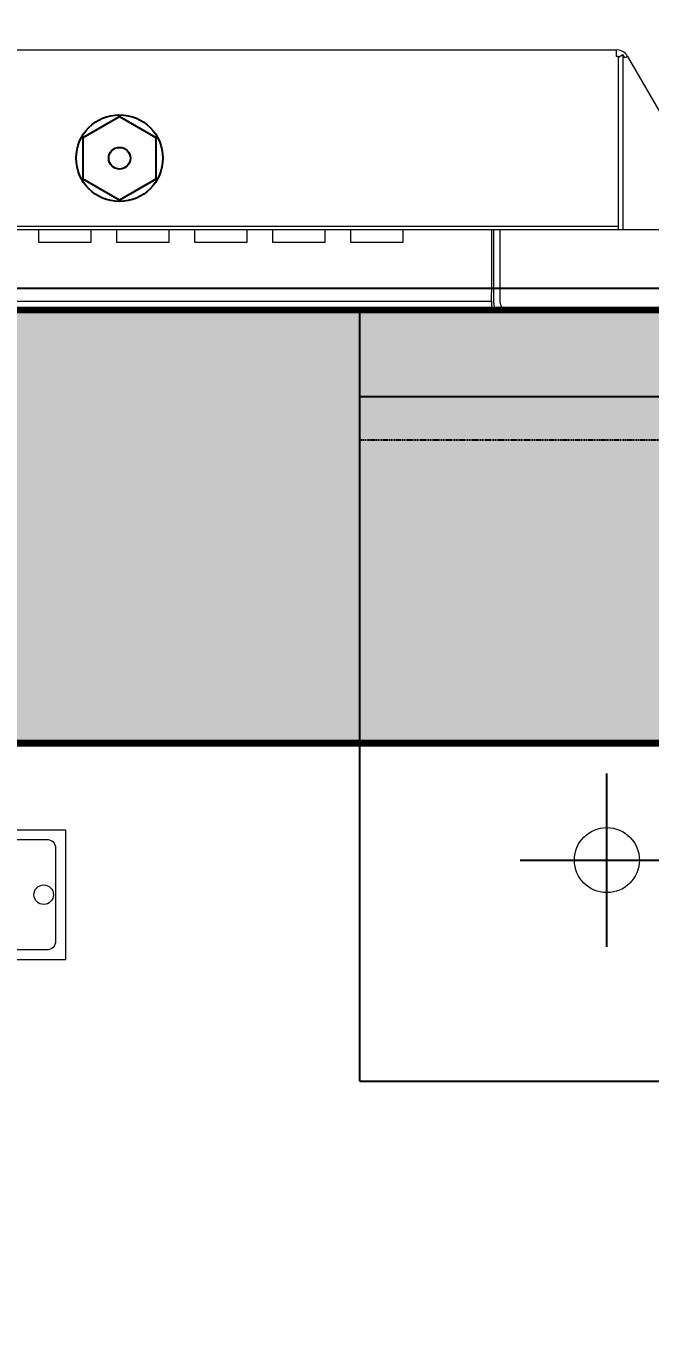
# Model space of a CAD drawing. Header units: millimetres. Extents: x -116965 to 323937, y 291661 to 566926.
# Drawn here: x -42991.2 to -42847.1, y 330205.3 to 330505.1 of the extents above; entities that cross this region are included whole.
import ezdxf

# ---------------------------------------------------------------- set-up
doc = ezdxf.new("R2010")
doc.units = ezdxf.units.MM
doc.header["$PDMODE"] = 35
doc.linetypes.add('HIDDEN', pattern=[0.375, 0.25, -0.125])
doc.layers.get('0').update_dxf_attribs({"lineweight": 18})
doc.layers.add('AM_5', color=3, linetype='Continuous', lineweight=25)
doc.layers.add('Visible (ISO)', color=7, linetype='Continuous', lineweight=50)
for name, color, linetype in [('C00-00-00', 7, 'Continuous'), ('DETAIL', 7, 'Continuous'), ('dien', 2, 'Continuous'), ('DIM', 3, 'Continuous')]:
    doc.layers.add(name, color=color, linetype=linetype)
doc.layers.add('C34-3A-40', color=7, linetype='Continuous', true_color=0x343a40)
doc.layers.add('C62-64-69', color=7, linetype='Continuous', true_color=0x626469)
doc.styles.add('hwTech', font='Cambria.ttf')
doc.styles.add('{18b73a54-fa43-428c-adcb-c1c7bbdf2c84}', font='Simplex.shx')
doc.dimstyles.new('kich thuoc$0', dxfattribs={"dimscale": 2, "dimtxt": 20, "dimasz": 16, "dimexe": 15, "dimexo": 10, "dimgap": 5, "dimtad": 1, "dimdec": 0, "dimzin": 0, "dimdsep": 46, "dimtxsty": '{18b73a54-fa43-428c-adcb-c1c7bbdf2c84}', "dimblk": 'OPEN30', "dimcen": 0.09, "dimclrd": 3, "dimclre": 3, "dimclrt": 3, "dimadec": 0, "dimazin": 0, "dimtfac": 1, "dimtdec": 0, "dimtofl": 0, "dimtmove": 0, "dimatfit": 3, "dimldrblk": 'OPEN30', "dimfxl": 1, "dimtolj": 1, "dimtzin": 0, "dimarcsym": 0})

# ---------------------------------------------------------------- blocks, each defined once
blk = doc.blocks.new('bw4000-3')
blk.add_circle((98428.55, 361613.91), 7.5)
at = {"layer": 'DETAIL'}
for p, q in [((97838.55, 361745.91), (98568.55, 361745.91)), ((97838.55, 361740.91), (98568.55, 361740.91)), ((98371.55, 361562.91), (98371.55, 361740.91)), ((98371.55, 361720.91), (98485.55, 361720.91)), ((98371.55, 361562.91), (98485.55, 361562.91))]:
    blk.add_line(p, q, dxfattribs=at)
at = {"layer": 'DETAIL', "color": 7, "linetype": 'HIDDEN'}
blk.add_line((98371.55, 361710.91), (98485.55, 361710.91), dxfattribs=at)
at = {"layer": 'DETAIL', "color": 7}
blk.add_lwpolyline([(98324.43, 361780.71), (98324.43, 361771.03), (98316.05, 361766.2), (98307.67, 361771.03), (98307.67, 361780.71), (98316.05, 361785.55)], close=True, dxfattribs=at)
for radius in [10, 2.5]:
    blk.add_circle((98316.05, 361775.91), radius, dxfattribs=at)
at = {"layer": 'DIM'}
for p, q in [((98428.55, 361593.91), (98428.55, 361633.91)), ((98408.55, 361613.91), (98448.55, 361613.91))]:
    blk.add_line(p, q, dxfattribs=at)
blk = doc.blocks.new('SV-F')
at = {"lineweight": 13}
blk.add_line((201, 0), (-201, 0), dxfattribs=at)
at = {"layer": 'Visible (ISO)', "lineweight": 13}
for p, q in [((-226.27, 60), (226.27, 60)), ((226.27, 60), (226.27, 58.5)), ((226.68, 58.5), (226.27, 58.5)), ((226.68, 58.5), (226.68, 19.3)), ((226.82, 58.32), (227.8, 58.89)), ((226.82, 18.55), (226.82, 58.32)), ((228.23, 58.13), (227.8, 58.89)), ((227.8, 58.89), (227.8, 18.55)), ((228.7, 58.41), (228.79, 58.46)), ((228.87, 58.5), (228.79, 58.46)), ((228.87, 58.5), (251.5, 19.3)), ((-226.68, 19.3), (226.68, 19.3)), ((-226.68, 18.55), (226.68, 18.55)), ((93, 15.5), (93, 18.55)), ((105, 18.55), (105, 15.5)), ((111, 15.5), (111, 18.55)), ((123, 18.55), (123, 15.5)), ((129, 15.5), (129, 18.55)), ((141, 18.55), (141, 15.5)), ((147, 15.5), (147, 18.55)), ((159, 18.55), (159, 15.5)), ((165, 15.5), (165, 18.55)), ((177, 18.55), (177, 15.5)), ((197.5, 18.55), (197.5, 4)), ((198, 1.5), (198, 18.55)), ((199.5, 1.5), (199.5, 18.55)), ((226.68, 19.3), (226.68, 18.55)), ((226.82, 18.55), (227.8, 18.55)), ((227.8, 18.55), (250.2, 18.55)), ((105, 15.5), (93, 15.5)), ((123, 15.5), (111, 15.5)), ((141, 15.5), (129, 15.5)), ((159, 15.5), (147, 15.5)), ((177, 15.5), (165, 15.5)), ((197.5, 2), (197.5, 4)), ((-197.5, 2), (197.5, 2)), ((197.5, 2), (197.5, 0))]:
    blk.add_line(p, q, dxfattribs=at)
for centre, radius, start, end in [((226.27, 57), 3, 43.6743, 90), ((226.27, 57), 1.5, 65.3967, 74.1598), ((226.27, 57), 3, 30, 43.6743), ((201, 1.5), 3, 180, 210), ((201, 1.5), 1.5, 180, 270)]:
    blk.add_arc(centre, radius, start, end, dxfattribs=at)
for points in [[(228.56, 58.32), (228.47, 58.27), (228.36, 58.21), (228.23, 58.13)], [(228.7, 58.41), (228.66, 58.38), (228.61, 58.35), (228.56, 58.32)]]:
    blk.add_open_spline(points, degree=3, dxfattribs=at)
blk = doc.blocks.new('_Open30')
at = {"color": 0, "linetype": 'ByBlock', "lineweight": -2}
for p, q in [((-1, 0.2679), (0, 0)), ((0, 0), (-1, -0.2679)), ((0, 0), (-1, 0))]:
    blk.add_line(p, q, dxfattribs=at)
blk = doc.blocks.new('*D1821')
at = {"layer": 'AM_5', "color": 3, "lineweight": -2, "transparency": 16777216}
for p, q in [((-43432.34, 330459.51), (-43432.34, 330844.43)), ((-42732.34, 330459.51), (-42732.34, 330844.43)), ((-43402.34, 330814.43), (-42762.34, 330814.43))]:
    blk.add_line(p, q, dxfattribs=at)
at = {"layer": 'Defpoints', "color": 0, "lineweight": -3, "transparency": 16777216}
for p in [(-42732.34, 330814.43), (-43432.34, 330439.51), (-42732.34, 330439.51)]:
    blk.add_point(p, dxfattribs=at)
at = {"layer": 'AM_5', "color": 3, "lineweight": -2, "transparency": 16777216, "xscale": 30, "yscale": 30, "zscale": 30, "rotation": 180}
blk.add_blockref('_Open30', (-43432.34, 330814.43), dxfattribs=at)
at = {"layer": 'AM_5', "color": 3, "lineweight": -2, "transparency": 16777216, "xscale": 30, "yscale": 30, "zscale": 30}
blk.add_blockref('_Open30', (-42732.34, 330814.43), dxfattribs=at)
at = {"layer": 'AM_5', "color": 3, "transparency": 16777216, "insert": (-43082.34, 330844.43), "char_height": 40, "attachment_point": 5, "style": '{18b73a54-fa43-428c-adcb-c1c7bbdf2c84}'}
blk.add_mtext('\\A1;700', dxfattribs=at)
blk = doc.blocks.new('QƯEQWQWEQWE')
at = {"color": 0, "lineweight": 13, "ltscale": 100}
blk.add_lwpolyline([(60414.52, 346788.3), (60214.52, 346788.3), (60214.52, 346818.3), (60414.52, 346818.3)], close=True, dxfattribs=at)
blk.add_lwpolyline([(60410.27, 346790.55), (60218.77, 346790.55, -0.414214), (60216.77, 346792.55), (60216.77, 346814.06, -0.414214), (60218.77, 346816.06), (60410.27, 346816.06, -0.414214), (60412.27, 346814.06), (60412.27, 346792.55, -0.414214)], format="xyb", close=True, dxfattribs=at)
at = {"color": 7}
for centre in [(60219.52, 346803.3), (60409.52, 346803.3)]:
    blk.add_circle(centre, 2.25, dxfattribs=at)
at = {"lineweight": -3, "ltscale": 5, "insert": (60314.57, 346808.64), "char_height": 7.5, "attachment_point": 5, "style": 'hwTech'}
blk.add_mtext_dynamic_manual_height_columns('COLUMN NUMBER', width=145.0456, gutter_width=12, heights=[0], dxfattribs=at)
at = {"layer": 'dien', "color": 6, "linetype": 'Continuous', "lineweight": 30, "insert": (60314.57, 346799.61), "char_height": 15, "width": 248.9403, "attachment_point": 5, "style": 'hwTech'}
blk.add_mtext('{\\H0.3667x;3P4W - 400/230VAC} ', dxfattribs=at)

msp = doc.modelspace()

# ---------------------------------------------------------------- hatches: boundary and pattern name
at = {"layer": 'C34-3A-40'}
h = msp.add_hatch(color=256, dxfattribs=at)
h.dxf.hatch_style = 2
h.paths.add_polyline_path([(-43432.016177, 330439.556236), (-42732.113883, 330439.556236), (-42732.113883, 330339.570192), (-43432.016177, 330339.570192)])
at = {"layer": 'C62-64-69'}
h = msp.add_hatch(color=256, dxfattribs=at)
h.dxf.hatch_style = 2
h.paths.add_polyline_path([(-43016.074243, 330430.557493), (-42984.078708, 330430.557493), (-42984.078708, 330423.558467), (-43016.074243, 330423.558467)])
h = msp.add_hatch(color=256, dxfattribs=at)
h.dxf.hatch_style = 2
h.paths.add_polyline_path([(-42984.078708, 330430.557493), (-42952.083177, 330430.557493), (-42952.083177, 330423.558467), (-42984.078708, 330423.558467)])
h = msp.add_hatch(color=256, dxfattribs=at)
h.dxf.hatch_style = 2
h.paths.add_polyline_path([(-42984.078708, 330430.557493), (-42952.083177, 330430.557493), (-42952.083177, 330423.558467), (-42984.078708, 330423.558467)])
h = msp.add_hatch(color=256, dxfattribs=at)
h.dxf.hatch_style = 2
h.paths.add_polyline_path([(-42952.083177, 330430.557493), (-42920.087643, 330430.557493), (-42920.087643, 330423.558467), (-42952.083177, 330423.558467)])
h = msp.add_hatch(color=256, dxfattribs=at)
h.dxf.hatch_style = 2
h.paths.add_polyline_path([(-42952.083177, 330430.557493), (-42920.087643, 330430.557493), (-42920.087643, 330423.558467), (-42952.083177, 330423.558467)])
h = msp.add_hatch(color=256, dxfattribs=at)
h.dxf.hatch_style = 2
h.paths.add_polyline_path([(-42920.087643, 330430.557493), (-42888.092108, 330430.557493), (-42888.092108, 330423.558467), (-42920.087643, 330423.558467)])
h = msp.add_hatch(color=256, dxfattribs=at)
h.dxf.hatch_style = 2
h.paths.add_polyline_path([(-42920.087643, 330430.557493), (-42888.092108, 330430.557493), (-42888.092108, 330423.558467), (-42920.087643, 330423.558467)])
h = msp.add_hatch(color=256, dxfattribs=at)
h.dxf.hatch_style = 2
h.paths.add_polyline_path([(-42888.092108, 330430.557493), (-42856.096577, 330430.557493), (-42856.096577, 330423.558467), (-42888.092108, 330423.558467)])
h = msp.add_hatch(color=256, dxfattribs=at)
h.dxf.hatch_style = 2
h.paths.add_polyline_path([(-42888.092108, 330430.557493), (-42856.096577, 330430.557493), (-42856.096577, 330423.558467), (-42888.092108, 330423.558467)])
h = msp.add_hatch(color=256, dxfattribs=at)
h.dxf.hatch_style = 2
h.paths.add_polyline_path([(-42856.096577, 330430.557493), (-42824.101043, 330430.557493), (-42824.101043, 330423.558467), (-42856.096577, 330423.558467)])
h = msp.add_hatch(color=256, dxfattribs=at)
h.dxf.hatch_style = 2
h.paths.add_polyline_path([(-43016.074243, 330423.558467), (-42984.078708, 330423.558467), (-42984.078708, 330421.558749), (-43016.074243, 330421.558749)])
h = msp.add_hatch(color=256, dxfattribs=at)
h.dxf.hatch_style = 2
h.paths.add_polyline_path([(-43016.074243, 330421.558749), (-42984.078708, 330421.558749), (-42984.078708, 330414.559723), (-43016.074243, 330414.559723)])
h = msp.add_hatch(color=256, dxfattribs=at)
h.dxf.hatch_style = 2
h.paths.add_polyline_path([(-42984.078708, 330423.558467), (-42952.083177, 330423.558467), (-42952.083177, 330421.558749), (-42984.078708, 330421.558749)])
h = msp.add_hatch(color=256, dxfattribs=at)
h.dxf.hatch_style = 2
h.paths.add_polyline_path([(-42984.078708, 330423.558467), (-42952.083177, 330423.558467), (-42952.083177, 330421.558749), (-42984.078708, 330421.558749)])
h = msp.add_hatch(color=256, dxfattribs=at)
h.dxf.hatch_style = 2
h.paths.add_polyline_path([(-42984.078708, 330421.558749), (-42952.083177, 330421.558749), (-42952.083177, 330414.559723), (-42984.078708, 330414.559723)])
h = msp.add_hatch(color=256, dxfattribs=at)
h.dxf.hatch_style = 2
h.paths.add_polyline_path([(-42984.078708, 330421.558749), (-42952.083177, 330421.558749), (-42952.083177, 330414.559723), (-42984.078708, 330414.559723)])
h = msp.add_hatch(color=256, dxfattribs=at)
h.dxf.hatch_style = 2
h.paths.add_polyline_path([(-42952.083177, 330423.558467), (-42920.087643, 330423.558467), (-42920.087643, 330421.558749), (-42952.083177, 330421.558749)])
h = msp.add_hatch(color=256, dxfattribs=at)
h.dxf.hatch_style = 2
h.paths.add_polyline_path([(-42952.083177, 330423.558467), (-42920.087643, 330423.558467), (-42920.087643, 330421.558749), (-42952.083177, 330421.558749)])
h = msp.add_hatch(color=256, dxfattribs=at)
h.dxf.hatch_style = 2
h.paths.add_polyline_path([(-42952.083177, 330421.558749), (-42920.087643, 330421.558749), (-42920.087643, 330414.559723), (-42952.083177, 330414.559723)])
h = msp.add_hatch(color=256, dxfattribs=at)
h.dxf.hatch_style = 2
h.paths.add_polyline_path([(-42952.083177, 330421.558749), (-42920.087643, 330421.558749), (-42920.087643, 330414.559723), (-42952.083177, 330414.559723)])
h = msp.add_hatch(color=256, dxfattribs=at)
h.dxf.hatch_style = 2
h.paths.add_polyline_path([(-42920.087643, 330423.558467), (-42888.092108, 330423.558467), (-42888.092108, 330421.558749), (-42920.087643, 330421.558749)])
h = msp.add_hatch(color=256, dxfattribs=at)
h.dxf.hatch_style = 2
h.paths.add_polyline_path([(-42920.087643, 330423.558467), (-42888.092108, 330423.558467), (-42888.092108, 330421.558749), (-42920.087643, 330421.558749)])
h = msp.add_hatch(color=256, dxfattribs=at)
h.dxf.hatch_style = 2
h.paths.add_polyline_path([(-42920.087643, 330421.558749), (-42888.092108, 330421.558749), (-42888.092108, 330414.559723), (-42920.087643, 330414.559723)])
h = msp.add_hatch(color=256, dxfattribs=at)
h.dxf.hatch_style = 2
h.paths.add_polyline_path([(-42920.087643, 330421.558749), (-42888.092108, 330421.558749), (-42888.092108, 330414.559723), (-42920.087643, 330414.559723)])
h = msp.add_hatch(color=256, dxfattribs=at)
h.dxf.hatch_style = 2
h.paths.add_polyline_path([(-42888.092108, 330423.558467), (-42856.096577, 330423.558467), (-42856.096577, 330421.558749), (-42888.092108, 330421.558749)])
h = msp.add_hatch(color=256, dxfattribs=at)
h.dxf.hatch_style = 2
h.paths.add_polyline_path([(-42888.092108, 330423.558467), (-42856.096577, 330423.558467), (-42856.096577, 330421.558749), (-42888.092108, 330421.558749)])
h = msp.add_hatch(color=256, dxfattribs=at)
h.dxf.hatch_style = 2
h.paths.add_polyline_path([(-42888.092108, 330421.558749), (-42856.096577, 330421.558749), (-42856.096577, 330414.559723), (-42888.092108, 330414.559723)])
h = msp.add_hatch(color=256, dxfattribs=at)
h.dxf.hatch_style = 2
h.paths.add_polyline_path([(-42888.092108, 330421.558749), (-42856.096577, 330421.558749), (-42856.096577, 330414.559723), (-42888.092108, 330414.559723)])
h = msp.add_hatch(color=256, dxfattribs=at)
h.dxf.hatch_style = 2
h.paths.add_polyline_path([(-42856.096577, 330423.558467), (-42824.101043, 330423.558467), (-42824.101043, 330421.558749), (-42856.096577, 330421.558749)])
h = msp.add_hatch(color=256, dxfattribs=at)
h.dxf.hatch_style = 2
h.paths.add_polyline_path([(-42856.096577, 330421.558749), (-42824.101043, 330421.558749), (-42824.101043, 330414.559723), (-42856.096577, 330414.559723)])
h = msp.add_hatch(color=256, dxfattribs=at)
h.dxf.hatch_style = 2
h.paths.add_polyline_path([(-43016.074243, 330414.559723), (-42984.078708, 330414.559723), (-42984.078708, 330412.560005), (-43016.074243, 330412.560005)])
h = msp.add_hatch(color=256, dxfattribs=at)
h.dxf.hatch_style = 2
h.paths.add_polyline_path([(-43016.074243, 330412.560005), (-42984.078708, 330412.560005), (-42984.078708, 330405.56098), (-43016.074243, 330405.56098)])
h = msp.add_hatch(color=256, dxfattribs=at)
h.dxf.hatch_style = 2
h.paths.add_polyline_path([(-42984.078708, 330414.559723), (-42952.083177, 330414.559723), (-42952.083177, 330412.560005), (-42984.078708, 330412.560005)])
h = msp.add_hatch(color=256, dxfattribs=at)
h.dxf.hatch_style = 2
h.paths.add_polyline_path([(-42984.078708, 330414.559723), (-42952.083177, 330414.559723), (-42952.083177, 330412.560005), (-42984.078708, 330412.560005)])
h = msp.add_hatch(color=256, dxfattribs=at)
h.dxf.hatch_style = 2
h.paths.add_polyline_path([(-42984.078708, 330412.560005), (-42952.083177, 330412.560005), (-42952.083177, 330405.56098), (-42984.078708, 330405.56098)])
h = msp.add_hatch(color=256, dxfattribs=at)
h.dxf.hatch_style = 2
h.paths.add_polyline_path([(-42984.078708, 330412.560005), (-42952.083177, 330412.560005), (-42952.083177, 330405.56098), (-42984.078708, 330405.56098)])
h = msp.add_hatch(color=256, dxfattribs=at)
h.dxf.hatch_style = 2
h.paths.add_polyline_path([(-42952.083177, 330414.559723), (-42920.087643, 330414.559723), (-42920.087643, 330412.560005), (-42952.083177, 330412.560005)])
h = msp.add_hatch(color=256, dxfattribs=at)
h.dxf.hatch_style = 2
h.paths.add_polyline_path([(-42952.083177, 330414.559723), (-42920.087643, 330414.559723), (-42920.087643, 330412.560005), (-42952.083177, 330412.560005)])
h = msp.add_hatch(color=256, dxfattribs=at)
h.dxf.hatch_style = 2
h.paths.add_polyline_path([(-42952.083177, 330412.560005), (-42920.087643, 330412.560005), (-42920.087643, 330405.56098), (-42952.083177, 330405.56098)])
h = msp.add_hatch(color=256, dxfattribs=at)
h.dxf.hatch_style = 2
h.paths.add_polyline_path([(-42952.083177, 330412.560005), (-42920.087643, 330412.560005), (-42920.087643, 330405.56098), (-42952.083177, 330405.56098)])
h = msp.add_hatch(color=256, dxfattribs=at)
h.dxf.hatch_style = 2
h.paths.add_polyline_path([(-42920.087643, 330414.559723), (-42888.092108, 330414.559723), (-42888.092108, 330412.560005), (-42920.087643, 330412.560005)])
h = msp.add_hatch(color=256, dxfattribs=at)
h.dxf.hatch_style = 2
h.paths.add_polyline_path([(-42920.087643, 330414.559723), (-42888.092108, 330414.559723), (-42888.092108, 330412.560005), (-42920.087643, 330412.560005)])
h = msp.add_hatch(color=256, dxfattribs=at)
h.dxf.hatch_style = 2
h.paths.add_polyline_path([(-42920.087643, 330412.560005), (-42888.092108, 330412.560005), (-42888.092108, 330405.56098), (-42920.087643, 330405.56098)])
h = msp.add_hatch(color=256, dxfattribs=at)
h.dxf.hatch_style = 2
h.paths.add_polyline_path([(-42920.087643, 330412.560005), (-42888.092108, 330412.560005), (-42888.092108, 330405.56098), (-42920.087643, 330405.56098)])
h = msp.add_hatch(color=256, dxfattribs=at)
h.dxf.hatch_style = 2
h.paths.add_polyline_path([(-42888.092108, 330414.559723), (-42856.096577, 330414.559723), (-42856.096577, 330412.560005), (-42888.092108, 330412.560005)])
h = msp.add_hatch(color=256, dxfattribs=at)
h.dxf.hatch_style = 2
h.paths.add_polyline_path([(-42888.092108, 330414.559723), (-42856.096577, 330414.559723), (-42856.096577, 330412.560005), (-42888.092108, 330412.560005)])
h = msp.add_hatch(color=256, dxfattribs=at)
h.dxf.hatch_style = 2
h.paths.add_polyline_path([(-42888.092108, 330412.560005), (-42856.096577, 330412.560005), (-42856.096577, 330405.56098), (-42888.092108, 330405.56098)])
h = msp.add_hatch(color=256, dxfattribs=at)
h.dxf.hatch_style = 2
h.paths.add_polyline_path([(-42888.092108, 330412.560005), (-42856.096577, 330412.560005), (-42856.096577, 330405.56098), (-42888.092108, 330405.56098)])
h = msp.add_hatch(color=256, dxfattribs=at)
h.dxf.hatch_style = 2
h.paths.add_polyline_path([(-42856.096577, 330414.559723), (-42824.101043, 330414.559723), (-42824.101043, 330412.560005), (-42856.096577, 330412.560005)])
h = msp.add_hatch(color=256, dxfattribs=at)
h.dxf.hatch_style = 2
h.paths.add_polyline_path([(-42856.096577, 330412.560005), (-42824.101043, 330412.560005), (-42824.101043, 330405.56098), (-42856.096577, 330405.56098)])
h = msp.add_hatch(color=256, dxfattribs=at)
h.dxf.hatch_style = 2
h.paths.add_polyline_path([(-43016.074243, 330405.56098), (-42984.078708, 330405.56098), (-42984.078708, 330403.561261), (-43016.074243, 330403.561261)])
h = msp.add_hatch(color=256, dxfattribs=at)
h.dxf.hatch_style = 2
h.paths.add_polyline_path([(-43016.074243, 330403.561261), (-42984.078708, 330403.561261), (-42984.078708, 330396.562236), (-43016.074243, 330396.562236)])
h = msp.add_hatch(color=256, dxfattribs=at)
h.dxf.hatch_style = 2
h.paths.add_polyline_path([(-42984.078708, 330405.56098), (-42952.083177, 330405.56098), (-42952.083177, 330403.561261), (-42984.078708, 330403.561261)])
h = msp.add_hatch(color=256, dxfattribs=at)
h.dxf.hatch_style = 2
h.paths.add_polyline_path([(-42984.078708, 330405.56098), (-42952.083177, 330405.56098), (-42952.083177, 330403.561261), (-42984.078708, 330403.561261)])
h = msp.add_hatch(color=256, dxfattribs=at)
h.dxf.hatch_style = 2
h.paths.add_polyline_path([(-42984.078708, 330403.561261), (-42952.083177, 330403.561261), (-42952.083177, 330396.562236), (-42984.078708, 330396.562236)])
h = msp.add_hatch(color=256, dxfattribs=at)
h.dxf.hatch_style = 2
h.paths.add_polyline_path([(-42984.078708, 330403.561261), (-42952.083177, 330403.561261), (-42952.083177, 330396.562236), (-42984.078708, 330396.562236)])
h = msp.add_hatch(color=256, dxfattribs=at)
h.dxf.hatch_style = 2
h.paths.add_polyline_path([(-42952.083177, 330405.56098), (-42920.087643, 330405.56098), (-42920.087643, 330403.561261), (-42952.083177, 330403.561261)])
h = msp.add_hatch(color=256, dxfattribs=at)
h.dxf.hatch_style = 2
h.paths.add_polyline_path([(-42952.083177, 330405.56098), (-42920.087643, 330405.56098), (-42920.087643, 330403.561261), (-42952.083177, 330403.561261)])
h = msp.add_hatch(color=256, dxfattribs=at)
h.dxf.hatch_style = 2
h.paths.add_polyline_path([(-42952.083177, 330403.561261), (-42920.087643, 330403.561261), (-42920.087643, 330396.562236), (-42952.083177, 330396.562236)])
h = msp.add_hatch(color=256, dxfattribs=at)
h.dxf.hatch_style = 2
h.paths.add_polyline_path([(-42952.083177, 330403.561261), (-42920.087643, 330403.561261), (-42920.087643, 330396.562236), (-42952.083177, 330396.562236)])
h = msp.add_hatch(color=256, dxfattribs=at)
h.dxf.hatch_style = 2
h.paths.add_polyline_path([(-42920.087643, 330405.56098), (-42888.092108, 330405.56098), (-42888.092108, 330403.561261), (-42920.087643, 330403.561261)])
h = msp.add_hatch(color=256, dxfattribs=at)
h.dxf.hatch_style = 2
h.paths.add_polyline_path([(-42920.087643, 330405.56098), (-42888.092108, 330405.56098), (-42888.092108, 330403.561261), (-42920.087643, 330403.561261)])
h = msp.add_hatch(color=256, dxfattribs=at)
h.dxf.hatch_style = 2
h.paths.add_polyline_path([(-42920.087643, 330403.561261), (-42888.092108, 330403.561261), (-42888.092108, 330396.562236), (-42920.087643, 330396.562236)])
h = msp.add_hatch(color=256, dxfattribs=at)
h.dxf.hatch_style = 2
h.paths.add_polyline_path([(-42920.087643, 330403.561261), (-42888.092108, 330403.561261), (-42888.092108, 330396.562236), (-42920.087643, 330396.562236)])
h = msp.add_hatch(color=256, dxfattribs=at)
h.dxf.hatch_style = 2
h.paths.add_polyline_path([(-42888.092108, 330405.56098), (-42856.096577, 330405.56098), (-42856.096577, 330403.561261), (-42888.092108, 330403.561261)])
h = msp.add_hatch(color=256, dxfattribs=at)
h.dxf.hatch_style = 2
h.paths.add_polyline_path([(-42888.092108, 330405.56098), (-42856.096577, 330405.56098), (-42856.096577, 330403.561261), (-42888.092108, 330403.561261)])
h = msp.add_hatch(color=256, dxfattribs=at)
h.dxf.hatch_style = 2
h.paths.add_polyline_path([(-42888.092108, 330403.561261), (-42856.096577, 330403.561261), (-42856.096577, 330396.562236), (-42888.092108, 330396.562236)])
h = msp.add_hatch(color=256, dxfattribs=at)
h.dxf.hatch_style = 2
h.paths.add_polyline_path([(-42888.092108, 330403.561261), (-42856.096577, 330403.561261), (-42856.096577, 330396.562236), (-42888.092108, 330396.562236)])
h = msp.add_hatch(color=256, dxfattribs=at)
h.dxf.hatch_style = 2
h.paths.add_polyline_path([(-42856.096577, 330405.56098), (-42824.101043, 330405.56098), (-42824.101043, 330403.561261), (-42856.096577, 330403.561261)])
h = msp.add_hatch(color=256, dxfattribs=at)
h.dxf.hatch_style = 2
h.paths.add_polyline_path([(-42856.096577, 330403.561261), (-42824.101043, 330403.561261), (-42824.101043, 330396.562236), (-42856.096577, 330396.562236)])
h = msp.add_hatch(color=256, dxfattribs=at)
h.dxf.hatch_style = 2
h.paths.add_polyline_path([(-43016.074243, 330396.562236), (-42984.078708, 330396.562236), (-42984.078708, 330394.562518), (-43016.074243, 330394.562518)])
h = msp.add_hatch(color=256, dxfattribs=at)
h.dxf.hatch_style = 2
h.paths.add_polyline_path([(-43016.074243, 330394.562518), (-42984.078708, 330394.562518), (-42984.078708, 330387.563492), (-43016.074243, 330387.563492)])
h = msp.add_hatch(color=256, dxfattribs=at)
h.dxf.hatch_style = 2
h.paths.add_polyline_path([(-42984.078708, 330396.562236), (-42952.083177, 330396.562236), (-42952.083177, 330394.562518), (-42984.078708, 330394.562518)])
h = msp.add_hatch(color=256, dxfattribs=at)
h.dxf.hatch_style = 2
h.paths.add_polyline_path([(-42984.078708, 330396.562236), (-42952.083177, 330396.562236), (-42952.083177, 330394.562518), (-42984.078708, 330394.562518)])
h = msp.add_hatch(color=256, dxfattribs=at)
h.dxf.hatch_style = 2
h.paths.add_polyline_path([(-42984.078708, 330394.562518), (-42952.083177, 330394.562518), (-42952.083177, 330387.563492), (-42984.078708, 330387.563492)])
h = msp.add_hatch(color=256, dxfattribs=at)
h.dxf.hatch_style = 2
h.paths.add_polyline_path([(-42984.078708, 330394.562518), (-42952.083177, 330394.562518), (-42952.083177, 330387.563492), (-42984.078708, 330387.563492)])
h = msp.add_hatch(color=256, dxfattribs=at)
h.dxf.hatch_style = 2
h.paths.add_polyline_path([(-42952.083177, 330396.562236), (-42920.087643, 330396.562236), (-42920.087643, 330394.562518), (-42952.083177, 330394.562518)])
h = msp.add_hatch(color=256, dxfattribs=at)
h.dxf.hatch_style = 2
h.paths.add_polyline_path([(-42952.083177, 330396.562236), (-42920.087643, 330396.562236), (-42920.087643, 330394.562518), (-42952.083177, 330394.562518)])
h = msp.add_hatch(color=256, dxfattribs=at)
h.dxf.hatch_style = 2
h.paths.add_polyline_path([(-42952.083177, 330394.562518), (-42920.087643, 330394.562518), (-42920.087643, 330387.563492), (-42952.083177, 330387.563492)])
h = msp.add_hatch(color=256, dxfattribs=at)
h.dxf.hatch_style = 2
h.paths.add_polyline_path([(-42952.083177, 330394.562518), (-42920.087643, 330394.562518), (-42920.087643, 330387.563492), (-42952.083177, 330387.563492)])
h = msp.add_hatch(color=256, dxfattribs=at)
h.dxf.hatch_style = 2
h.paths.add_polyline_path([(-42920.087643, 330396.562236), (-42888.092108, 330396.562236), (-42888.092108, 330394.562518), (-42920.087643, 330394.562518)])
h = msp.add_hatch(color=256, dxfattribs=at)
h.dxf.hatch_style = 2
h.paths.add_polyline_path([(-42920.087643, 330396.562236), (-42888.092108, 330396.562236), (-42888.092108, 330394.562518), (-42920.087643, 330394.562518)])
h = msp.add_hatch(color=256, dxfattribs=at)
h.dxf.hatch_style = 2
h.paths.add_polyline_path([(-42920.087643, 330394.562518), (-42888.092108, 330394.562518), (-42888.092108, 330387.563492), (-42920.087643, 330387.563492)])
h = msp.add_hatch(color=256, dxfattribs=at)
h.dxf.hatch_style = 2
h.paths.add_polyline_path([(-42920.087643, 330394.562518), (-42888.092108, 330394.562518), (-42888.092108, 330387.563492), (-42920.087643, 330387.563492)])
h = msp.add_hatch(color=256, dxfattribs=at)
h.dxf.hatch_style = 2
h.paths.add_polyline_path([(-42888.092108, 330396.562236), (-42856.096577, 330396.562236), (-42856.096577, 330394.562518), (-42888.092108, 330394.562518)])
h = msp.add_hatch(color=256, dxfattribs=at)
h.dxf.hatch_style = 2
h.paths.add_polyline_path([(-42888.092108, 330396.562236), (-42856.096577, 330396.562236), (-42856.096577, 330394.562518), (-42888.092108, 330394.562518)])
h = msp.add_hatch(color=256, dxfattribs=at)
h.dxf.hatch_style = 2
h.paths.add_polyline_path([(-42888.092108, 330394.562518), (-42856.096577, 330394.562518), (-42856.096577, 330387.563492), (-42888.092108, 330387.563492)])
h = msp.add_hatch(color=256, dxfattribs=at)
h.dxf.hatch_style = 2
h.paths.add_polyline_path([(-42888.092108, 330394.562518), (-42856.096577, 330394.562518), (-42856.096577, 330387.563492), (-42888.092108, 330387.563492)])
h = msp.add_hatch(color=256, dxfattribs=at)
h.dxf.hatch_style = 2
h.paths.add_polyline_path([(-42856.096577, 330396.562236), (-42824.101043, 330396.562236), (-42824.101043, 330394.562518), (-42856.096577, 330394.562518)])
h = msp.add_hatch(color=256, dxfattribs=at)
h.dxf.hatch_style = 2
h.paths.add_polyline_path([(-42856.096577, 330394.562518), (-42824.101043, 330394.562518), (-42824.101043, 330387.563492), (-42856.096577, 330387.563492)])
h = msp.add_hatch(color=256, dxfattribs=at)
h.dxf.hatch_style = 2
h.paths.add_polyline_path([(-43016.074243, 330387.563492), (-42984.078708, 330387.563492), (-42984.078708, 330385.563774), (-43016.074243, 330385.563774)])
h = msp.add_hatch(color=256, dxfattribs=at)
h.dxf.hatch_style = 2
h.paths.add_polyline_path([(-42984.078708, 330387.563492), (-42952.083177, 330387.563492), (-42952.083177, 330385.563774), (-42984.078708, 330385.563774)])
h = msp.add_hatch(color=256, dxfattribs=at)
h.dxf.hatch_style = 2
h.paths.add_polyline_path([(-42984.078708, 330387.563492), (-42952.083177, 330387.563492), (-42952.083177, 330385.563774), (-42984.078708, 330385.563774)])
h = msp.add_hatch(color=256, dxfattribs=at)
h.dxf.hatch_style = 2
h.paths.add_polyline_path([(-42952.083177, 330387.563492), (-42920.087643, 330387.563492), (-42920.087643, 330385.563774), (-42952.083177, 330385.563774)])
h = msp.add_hatch(color=256, dxfattribs=at)
h.dxf.hatch_style = 2
h.paths.add_polyline_path([(-42952.083177, 330387.563492), (-42920.087643, 330387.563492), (-42920.087643, 330385.563774), (-42952.083177, 330385.563774)])
h = msp.add_hatch(color=256, dxfattribs=at)
h.dxf.hatch_style = 2
h.paths.add_polyline_path([(-42920.087643, 330387.563492), (-42888.092108, 330387.563492), (-42888.092108, 330385.563774), (-42920.087643, 330385.563774)])
h = msp.add_hatch(color=256, dxfattribs=at)
h.dxf.hatch_style = 2
h.paths.add_polyline_path([(-42920.087643, 330387.563492), (-42888.092108, 330387.563492), (-42888.092108, 330385.563774), (-42920.087643, 330385.563774)])
h = msp.add_hatch(color=256, dxfattribs=at)
h.dxf.hatch_style = 2
h.paths.add_polyline_path([(-42888.092108, 330387.563492), (-42856.096577, 330387.563492), (-42856.096577, 330385.563774), (-42888.092108, 330385.563774)])
h = msp.add_hatch(color=256, dxfattribs=at)
h.dxf.hatch_style = 2
h.paths.add_polyline_path([(-42888.092108, 330387.563492), (-42856.096577, 330387.563492), (-42856.096577, 330385.563774), (-42888.092108, 330385.563774)])
h = msp.add_hatch(color=256, dxfattribs=at)
h.dxf.hatch_style = 2
h.paths.add_polyline_path([(-42856.096577, 330387.563492), (-42824.101043, 330387.563492), (-42824.101043, 330385.563774), (-42856.096577, 330385.563774)])

# ---------------------------------------------------------------- linework, layer by layer
at = {"layer": 'C00-00-00', "lineweight": 211}
for points in [[(-43432.016177, 330439.556236), (-42732.113883, 330439.556236), (-42732.113883, 328239.863317), (-43432.016177, 328239.863317)], [(-43432.016177, 330439.556236), (-42732.113883, 330439.556236), (-42732.113883, 330339.570192), (-43432.016177, 330339.570192)]]:
    msp.add_lwpolyline(points, close=True, dxfattribs=at)
at = {"layer": 'C00-00-00', "lineweight": 100}
msp.add_lwpolyline([(-43432.016177, 330339.570192), (-42732.113883, 330339.570192), (-42732.113883, 330139.598111), (-43432.016177, 330139.598111)], close=True, dxfattribs=at)

# ---------------------------------------------------------------- block references
at = {"lineweight": -3}
for name, p in [('bw4000-3', (-141285.613874, -31301.358224)), ('QƯEQWQWEQWE', (-103396.584383, -16498.734151))]:
    msp.add_blockref(name, p, dxfattribs=at)
msp.add_blockref('SV-F', (-43081.157751, 330439.556236))

# ---------------------------------------------------------------- dimensions: what is measured, and where the dimension line sits
at = {"layer": 'AM_5'}
dim = msp.add_linear_dim(base=(-42732.337221, 330814.431589), p1=(-43432.337137, 330439.507756), p2=(-42732.337221, 330439.507756), dimstyle='kich thuoc$0', override={"dimasz": 15, "dimtdec": 4}, dxfattribs=at)
dim.commit()
dim.dimension.update_dxf_attribs({"geometry": '*D1821', "text_midpoint": (-43082.337179, 330844.431589)})

doc.saveas('drawing.dxf')
